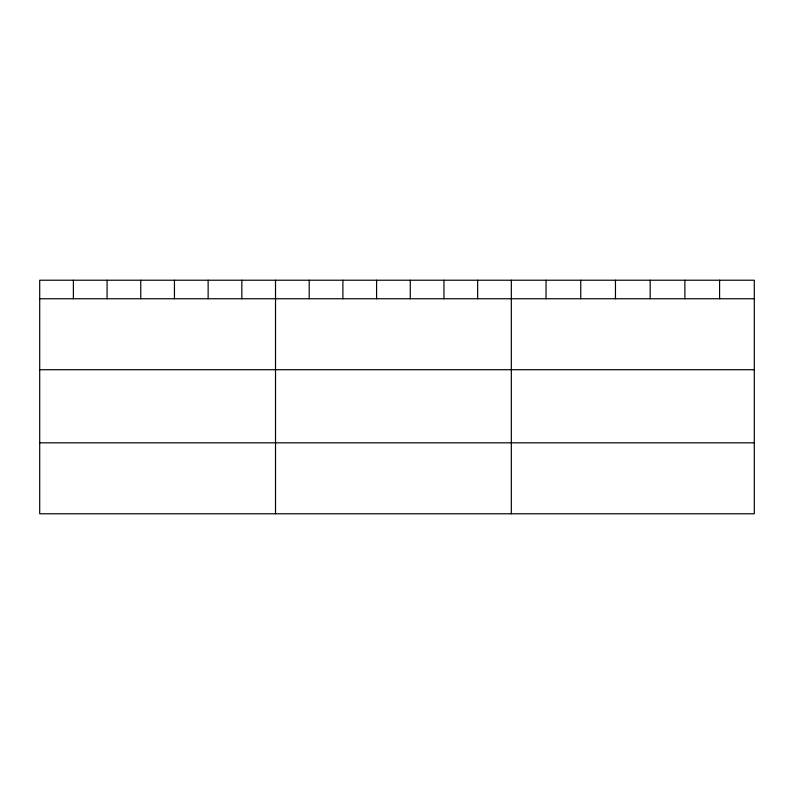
<?xml version="1.0" encoding="UTF-8"?>
<svg xmlns="http://www.w3.org/2000/svg" width="794" height="794" viewBox="0 0 794 794"><rect width="100%" height="100%" fill="white"/><g stroke="black" fill="none" stroke-linecap="round" stroke-linejoin="round"><path stroke-width="1.19" d="M754.3 298.752L754.3 513.778L39.7 513.778L39.7 280.222L754.3 280.222L754.3 298.752L39.7 298.752M39.7 369.716L754.3 369.716M39.7 442.824L754.3 442.824M719.592 280.222L719.592 298.752M684.885 280.222L684.885 298.752M650.177 280.222L650.177 298.752M615.459 280.222L615.459 298.752M580.751 280.222L580.751 298.752M546.044 280.222L546.044 298.752M511.336 280.222L511.336 513.778M477.651 280.222L477.651 298.752M443.955 280.222L443.955 298.752M410.27 280.222L410.27 298.752M376.584 280.222L376.584 298.752M342.899 280.222L342.899 298.752M309.203 280.222L309.203 298.752M275.518 280.222L275.518 513.778M241.833 280.222L241.833 298.752M208.137 280.222L208.137 298.752M174.452 280.222L174.452 298.752M140.766 280.222L140.766 298.752M107.081 280.222L107.081 298.752M73.385 280.222L73.385 298.752"/></g></svg>
